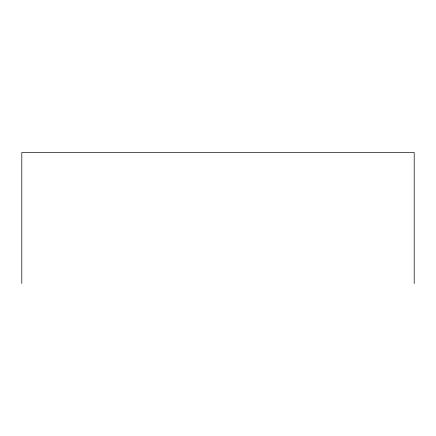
<?xml version="1.0" encoding="UTF-8"?>
<svg xmlns="http://www.w3.org/2000/svg" width="436" height="436" viewBox="0 0 436 436"><rect width="100%" height="100%" fill="white"/><g stroke="black" fill="none" stroke-linecap="round" stroke-linejoin="round"><path stroke-width="0.65" d="M414.2 283.509L414.2 152.491L21.8 152.491L21.8 283.509"/></g></svg>
